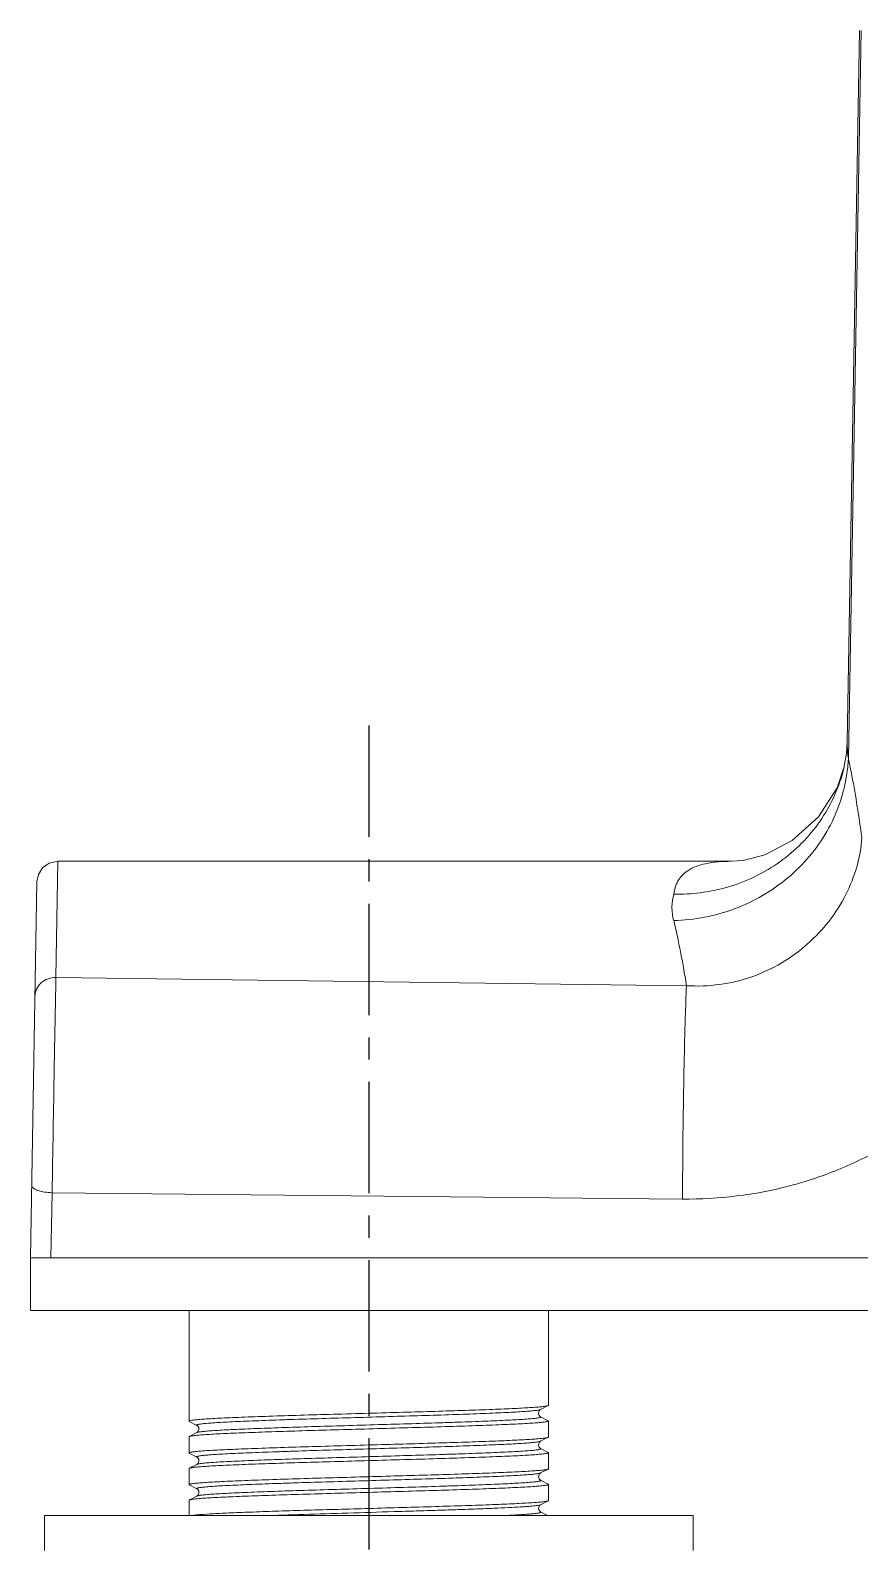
# Model space of a CAD drawing. Header units: millimetres. Extents: x 1931 to 2525, y -1753 to -1333.
# Drawn here: x 2270 to 2317.3, y -1669.4 to -1582.8 of the extents above; entities that cross this region are included whole.
import ezdxf

# ---------------------------------------------------------------- set-up
doc = ezdxf.new("R2010")
doc.units = ezdxf.units.MM
doc.header["$LTSCALE"] = 0.1
doc.linetypes.add('CENTERX2', pattern=[101.6, 63.5, -12.7, 12.7, -12.7])
doc.layers.get('0').update_dxf_attribs({"lineweight": 13})
doc.layers.add('CENTER', color=1, linetype='CENTERX2')

msp = doc.modelspace()

# ---------------------------------------------------------------- linework, layer by layer
at = {"color": 7, "linetype": 'Continuous'}
for p, q in [((2317.284, -1582.79), (2316.575, -1623.376)), ((2317.364, -1582.79), (2316.641, -1624.319)), ((2316.575, -1623.37), (2316.533, -1624.012)), ((2271.558, -1630.176), (2271.444, -1636.8)), ((2309.956, -1630.176), (2271.558, -1630.176)), ((2269.984, -1652.79), (2270.358, -1631.355)), ((2271.444, -1636.8), (2307.409, -1637.268)), ((2271.226, -1649.075), (2271.16, -1652.79)), ((2307.181, -1649.435), (2271.226, -1649.075)), ((2269.984, -1652.79), (2269.984, -1655.79)), ((2269.984, -1652.79), (2410.584, -1652.79)), ((2410.584, -1655.79), (2269.984, -1655.79)), ((2279.034, -1655.79), (2279.034, -1662.103)), ((2299.534, -1655.79), (2299.534, -1661.198)), ((2299.089, -1661.438), (2299.52, -1661.213)), ((2299.52, -1661.213), (2299.534, -1661.198)), ((2279.048, -1662.118), (2279.034, -1662.103)), ((2279.048, -1662.118), (2279.479, -1662.343)), ((2299.52, -1662.075), (2299.089, -1661.85)), ((2299.52, -1662.075), (2299.534, -1662.09)), ((2299.534, -1662.09), (2299.534, -1663.008)), ((2279.048, -1662.98), (2279.034, -1662.995)), ((2279.034, -1662.995), (2279.034, -1663.913)), ((2279.479, -1662.755), (2279.048, -1662.98)), ((2299.089, -1663.248), (2299.52, -1663.023)), ((2299.52, -1663.023), (2299.534, -1663.008)), ((2279.048, -1663.928), (2279.034, -1663.913)), ((2279.048, -1663.928), (2279.479, -1664.153)), ((2299.52, -1663.885), (2299.089, -1663.66)), ((2299.52, -1663.885), (2299.534, -1663.9)), ((2299.534, -1663.9), (2299.534, -1664.818)), ((2279.048, -1664.79), (2279.034, -1664.805)), ((2279.034, -1664.805), (2279.034, -1665.723)), ((2279.479, -1664.565), (2279.048, -1664.79)), ((2299.089, -1665.058), (2299.52, -1664.833)), ((2299.52, -1664.833), (2299.534, -1664.818)), ((2279.048, -1665.738), (2279.034, -1665.723)), ((2279.048, -1665.738), (2279.479, -1665.963)), ((2299.52, -1665.695), (2299.089, -1665.47)), ((2299.52, -1665.695), (2299.534, -1665.71)), ((2299.534, -1665.71), (2299.534, -1666.628)), ((2279.048, -1666.6), (2279.034, -1666.615)), ((2279.034, -1666.615), (2279.034, -1667.484)), ((2279.479, -1666.375), (2279.048, -1666.6)), ((2299.089, -1666.868), (2299.52, -1666.643)), ((2299.52, -1666.643), (2299.534, -1666.628)), ((2270.784, -1667.484), (2270.784, -1669.484)), ((2270.784, -1667.484), (2307.784, -1667.484)), ((2299.48, -1667.484), (2299.089, -1667.28)), ((2307.784, -1667.484), (2307.784, -1669.484))]:
    msp.add_line(p, q, dxfattribs=at)
for points in [[(2316.533, -1624.012), (2316.405, -1624.775), (2316.279, -1625.259)], [(2316.406, -1624.773), (2315.994, -1625.977), (2314.941, -1627.644), (2313.438, -1628.995), (2311.871, -1629.801), (2310.64, -1630.121), (2309.952, -1630.176)], [(2271.558, -1630.176), (2271.463, -1630.18), (2271.049, -1630.289), (2270.683, -1630.554), (2270.442, -1630.935), (2270.358, -1631.355)], [(2299.089, -1661.85), (2299.059, -1661.831), (2299.009, -1661.776), (2298.972, -1661.677), (2298.983, -1661.563), (2299.033, -1661.482), (2299.077, -1661.445), (2299.089, -1661.438)], [(2279.479, -1662.343), (2279.491, -1662.35), (2279.536, -1662.387), (2279.585, -1662.468), (2279.597, -1662.58), (2279.56, -1662.679), (2279.51, -1662.735), (2279.479, -1662.755)], [(2299.089, -1663.66), (2299.059, -1663.64), (2299.009, -1663.586), (2298.972, -1663.487), (2298.983, -1663.373), (2299.033, -1663.291), (2299.077, -1663.255), (2299.089, -1663.248)], [(2279.479, -1664.153), (2279.491, -1664.159), (2279.535, -1664.196), (2279.584, -1664.278), (2279.597, -1664.389), (2279.56, -1664.489), (2279.51, -1664.545), (2279.479, -1664.565)], [(2299.089, -1665.47), (2299.059, -1665.45), (2299.009, -1665.396), (2298.972, -1665.296), (2298.983, -1665.183), (2299.033, -1665.101), (2299.077, -1665.065), (2299.089, -1665.058)], [(2279.479, -1665.963), (2279.491, -1665.969), (2279.535, -1666.006), (2279.584, -1666.087), (2279.597, -1666.199), (2279.561, -1666.299), (2279.51, -1666.355), (2279.479, -1666.375)], [(2299.089, -1667.28), (2299.059, -1667.26), (2299.008, -1667.205), (2298.971, -1667.106), (2298.984, -1666.992), (2299.033, -1666.911), (2299.077, -1666.874), (2299.089, -1666.868)]]:
    msp.add_lwpolyline(points, dxfattribs=at)
for centre, radius, start, end in [((2307.68, -1623.894), 8.972, 350.98842, 357.28313), ((2749.601, -1650.991), 442.423, 179.62541, 179.79856)]:
    msp.add_arc(centre, radius, start, end, dxfattribs=at)
for points, knots in [([(2316.575, -1623.37), (2316.574, -1623.446), (2316.576, -1623.764), (2316.606, -1624.08), (2316.641, -1624.319)], [0, 0, 0, 0, 0.240045, 1, 1, 1, 1]), ([(2316.641, -1624.319), (2316.713, -1624.648), (2317.014, -1626.138), (2317.248, -1627.642), (2317.41, -1628.816)], [0, 0, 0, 0, 0.221075, 1, 1, 1, 1]), ([(2316.541, -1625.299), (2316.365, -1626.411), (2315.575, -1628.609), (2313.297, -1631.286), (2310.214, -1633.073), (2307.856, -1633.529), (2306.678, -1633.558)], [0, 0, 0, 0, 0.243303, 0.491939, 0.745145, 1, 1, 1, 1]), ([(2316.279, -1625.259), (2315.983, -1626.257), (2315.023, -1628.202), (2312.685, -1630.46), (2309.779, -1631.808), (2307.692, -1632.069), (2306.692, -1632.048)], [0, 0, 0, 0, 0.248392, 0.5064, 0.76122, 1, 1, 1, 1]), ([(2307.409, -1637.268), (2308.662, -1637.347), (2311.203, -1637.011), (2314.435, -1635.081), (2316.668, -1632.232), (2317.337, -1629.938), (2317.41, -1628.816)], [0, 0, 0, 0, 0.261607, 0.517475, 0.765586, 1, 1, 1, 1]), ([(2309.953, -1630.176), (2309.461, -1630.176), (2308.605, -1630.23), (2307.51, -1630.598), (2306.862, -1631.261), (2306.712, -1631.792), (2306.692, -1632.048)], [0, 0, 0, 0, 0.35562, 0.616548, 0.814701, 1, 1, 1, 1]), ([(2306.678, -1633.558), (2306.613, -1633.298), (2306.538, -1632.789), (2306.616, -1632.276), (2306.692, -1632.047)], [0, 0, 0, 0, 0.526909, 1, 1, 1, 1]), ([(2307.409, -1637.268), (2307.353, -1636.923), (2307.144, -1635.68), (2306.896, -1634.443), (2306.678, -1633.558)], [0, 0, 0, 0, 0.277216, 1, 1, 1, 1]), ([(2271.444, -1636.8), (2271.146, -1636.799), (2270.674, -1636.961), (2270.313, -1637.435), (2270.247, -1637.72), (2270.245, -1637.853)], [0, 0, 0, 0, 0.513945, 0.770187, 1, 1, 1, 1]), ([(2271.444, -1636.8), (2271.406, -1638.532), (2271.333, -1642.624), (2271.264, -1646.715), (2271.226, -1649.075)], [0, 0, 0, 0, 0.423329, 1, 1, 1, 1]), ([(2326.458, -1637.611), (2325.795, -1639.398), (2324.245, -1641.939), (2321.433, -1644.652), (2318.967, -1646.396), (2316.236, -1647.763), (2313.32, -1648.75), (2310.279, -1649.331), (2308.213, -1649.439), (2307.181, -1649.435)], [0, 0, 0, 0, 0.238248, 0.361754, 0.487245, 0.614204, 0.742238, 0.870923, 1, 1, 1, 1]), ([(2307.409, -1637.268), (2307.379, -1637.872), (2307.326, -1639.363), (2307.239, -1642.973), (2307.201, -1645.98), (2307.187, -1648.098)], [0, 0, 0, 0, 0.167421, 0.413277, 1, 1, 1, 1]), ([(2271.226, -1649.075), (2271.081, -1649.071), (2270.8, -1649.048), (2270.469, -1648.976), (2270.252, -1648.883), (2270.122, -1648.803), (2270.055, -1648.711), (2270.056, -1648.655)], [0, 0, 0, 0, 0.333988, 0.646432, 0.77267, 0.872019, 1, 1, 1, 1]), ([(2299.089, -1661.438), (2299.077, -1661.444), (2299.043, -1661.454), (2298.981, -1661.468), (2298.896, -1661.482), (2298.735, -1661.502), (2298.477, -1661.527), (2298.102, -1661.555), (2297.644, -1661.582), (2297.108, -1661.61), (2296.497, -1661.637), (2295.543, -1661.676), (2294.213, -1661.725), (2292.492, -1661.78), (2290.647, -1661.834), (2288.748, -1661.891), (2286.87, -1661.946), (2285.355, -1661.992), (2284.206, -1662.03), (2283.406, -1662.059), (2282.664, -1662.088), (2281.989, -1662.116), (2281.387, -1662.143), (2280.862, -1662.17), (2280.472, -1662.194), (2280.2, -1662.214), (2280.028, -1662.229), (2279.878, -1662.243), (2279.751, -1662.257), (2279.648, -1662.271), (2279.568, -1662.285), (2279.517, -1662.297), (2279.488, -1662.307), (2279.473, -1662.314), (2279.458, -1662.33), (2279.472, -1662.339), (2279.478, -1662.342)], [0, 0, 0, 0, 0.002062, 0.005278, 0.009682, 0.015275, 0.029995, 0.049233, 0.072604, 0.099879, 0.130954, 0.165817, 0.245404, 0.333854, 0.428301, 0.526733, 0.623409, 0.714606, 0.757775, 0.798687, 0.836621, 0.871009, 0.901604, 0.928391, 0.951254, 0.961145, 0.969941, 0.977592, 0.984068, 0.989359, 0.99346, 0.996379, 0.997408, 0.998163, 0.998997, 1, 1, 1, 1]), ([(2289.284, -1661.651), (2289.931, -1661.632), (2291.194, -1661.596), (2293.033, -1661.544), (2294.738, -1661.491), (2296.052, -1661.444), (2296.989, -1661.406), (2297.586, -1661.379), (2298.11, -1661.353), (2298.557, -1661.326), (2298.924, -1661.3), (2299.203, -1661.273), (2299.381, -1661.25), (2299.476, -1661.229), (2299.508, -1661.219), (2299.52, -1661.213)], [0, 0, 0, 0, 0.189573, 0.369687, 0.538571, 0.688868, 0.754501, 0.812795, 0.863949, 0.907973, 0.94401, 0.971509, 0.990167, 0.996164, 1, 1, 1, 1]), ([(2279.034, -1662.103), (2279.034, -1662.097), (2279.053, -1662.084), (2279.089, -1662.074), (2279.152, -1662.059), (2279.237, -1662.046), (2279.348, -1662.032), (2279.544, -1662.011), (2279.847, -1661.986), (2280.277, -1661.959), (2280.79, -1661.931), (2281.383, -1661.904), (2282.054, -1661.877), (2282.8, -1661.848), (2283.913, -1661.809), (2285.412, -1661.761), (2287.309, -1661.707), (2288.614, -1661.67), (2289.284, -1661.651)], [0, 0, 0, 0, 0.001772, 0.005562, 0.011663, 0.020137, 0.03099, 0.044215, 0.077609, 0.119808, 0.170057, 0.227718, 0.293304, 0.366247, 0.445591, 0.618728, 0.804249, 1, 1, 1, 1]), ([(2299.089, -1661.85), (2299.095, -1661.853), (2299.105, -1661.859), (2299.103, -1661.872), (2299.094, -1661.879), (2299.081, -1661.885), (2299.052, -1661.895), (2299.001, -1661.907), (2298.922, -1661.921), (2298.82, -1661.935), (2298.694, -1661.95), (2298.545, -1661.964), (2298.373, -1661.978), (2298.101, -1661.998), (2297.712, -1662.022), (2297.187, -1662.049), (2296.586, -1662.076), (2295.912, -1662.105), (2295.17, -1662.133), (2294.37, -1662.162), (2293.221, -1662.201), (2291.706, -1662.246), (2289.828, -1662.302), (2287.928, -1662.359), (2286.082, -1662.413), (2284.359, -1662.468), (2283.027, -1662.517), (2282.073, -1662.556), (2281.461, -1662.583), (2280.926, -1662.61), (2280.468, -1662.638), (2280.092, -1662.666), (2279.805, -1662.694), (2279.622, -1662.717), (2279.524, -1662.738), (2279.491, -1662.749), (2279.479, -1662.755)], [0, 0, 0, 0, 0.001022, 0.001373, 0.001869, 0.002609, 0.003623, 0.006514, 0.010586, 0.015847, 0.022296, 0.029913, 0.038672, 0.048539, 0.071422, 0.098124, 0.128646, 0.16307, 0.200973, 0.241839, 0.285058, 0.376147, 0.472956, 0.571388, 0.665855, 0.754436, 0.834029, 0.868971, 0.900056, 0.927283, 0.950732, 0.969983, 0.984707, 0.994711, 0.997935, 1, 1, 1, 1]), ([(2299.534, -1662.09), (2299.534, -1662.096), (2299.515, -1662.109), (2299.479, -1662.119), (2299.416, -1662.134), (2299.331, -1662.147), (2299.22, -1662.161), (2299.024, -1662.182), (2298.721, -1662.206), (2298.291, -1662.234), (2297.778, -1662.262), (2297.185, -1662.288), (2296.514, -1662.316), (2295.768, -1662.345), (2294.655, -1662.384), (2293.156, -1662.432), (2291.259, -1662.485), (2289.954, -1662.523), (2289.284, -1662.542)], [0, 0, 0, 0, 0.001768, 0.005559, 0.011659, 0.020131, 0.030983, 0.044209, 0.0776, 0.119801, 0.170034, 0.227706, 0.293298, 0.366237, 0.445582, 0.61873, 0.804256, 1, 1, 1, 1]), ([(2289.284, -1662.542), (2288.637, -1662.561), (2287.374, -1662.597), (2285.535, -1662.648), (2283.829, -1662.702), (2282.516, -1662.749), (2281.579, -1662.787), (2280.982, -1662.813), (2280.458, -1662.839), (2280.01, -1662.866), (2279.644, -1662.893), (2279.364, -1662.92), (2279.187, -1662.943), (2279.092, -1662.964), (2279.06, -1662.974), (2279.048, -1662.98)], [0, 0, 0, 0, 0.189561, 0.369703, 0.538565, 0.688862, 0.754503, 0.812764, 0.863967, 0.907973, 0.944007, 0.971512, 0.990167, 0.996166, 1, 1, 1, 1]), ([(2289.284, -1663.461), (2289.931, -1663.442), (2291.194, -1663.406), (2293.033, -1663.354), (2294.738, -1663.301), (2296.052, -1663.254), (2296.989, -1663.216), (2297.586, -1663.189), (2298.11, -1663.163), (2298.557, -1663.136), (2298.924, -1663.11), (2299.203, -1663.083), (2299.381, -1663.06), (2299.476, -1663.039), (2299.508, -1663.029), (2299.52, -1663.023)], [0, 0, 0, 0, 0.189565, 0.369682, 0.538571, 0.688871, 0.754502, 0.812788, 0.863951, 0.907976, 0.944009, 0.971511, 0.990162, 0.996156, 1, 1, 1, 1]), ([(2279.034, -1663.913), (2279.034, -1663.907), (2279.053, -1663.894), (2279.089, -1663.884), (2279.152, -1663.869), (2279.237, -1663.856), (2279.348, -1663.842), (2279.543, -1663.821), (2279.847, -1663.796), (2280.276, -1663.769), (2280.79, -1663.741), (2281.383, -1663.714), (2282.054, -1663.687), (2282.8, -1663.658), (2283.913, -1663.619), (2285.412, -1663.571), (2287.309, -1663.517), (2288.614, -1663.48), (2289.284, -1663.461)], [0, 0, 0, 0, 0.001769, 0.005559, 0.01166, 0.020132, 0.030984, 0.04421, 0.077601, 0.1198, 0.170039, 0.227709, 0.293296, 0.366239, 0.445583, 0.618728, 0.804259, 1, 1, 1, 1]), ([(2299.089, -1663.248), (2299.077, -1663.254), (2299.043, -1663.264), (2298.981, -1663.278), (2298.896, -1663.292), (2298.735, -1663.312), (2298.476, -1663.337), (2298.101, -1663.365), (2297.643, -1663.392), (2297.108, -1663.42), (2296.497, -1663.447), (2295.542, -1663.486), (2294.212, -1663.535), (2292.49, -1663.59), (2290.645, -1663.644), (2288.746, -1663.701), (2286.868, -1663.756), (2285.353, -1663.802), (2284.203, -1663.841), (2283.403, -1663.869), (2282.661, -1663.898), (2281.987, -1663.926), (2281.385, -1663.953), (2280.86, -1663.98), (2280.47, -1664.004), (2280.198, -1664.024), (2280.026, -1664.039), (2279.877, -1664.053), (2279.75, -1664.067), (2279.647, -1664.081), (2279.568, -1664.095), (2279.517, -1664.107), (2279.487, -1664.118), (2279.472, -1664.124), (2279.458, -1664.141), (2279.473, -1664.15), (2279.479, -1664.153)], [0, 0, 0, 0, 0.002063, 0.00528, 0.009684, 0.015278, 0.030003, 0.049246, 0.072622, 0.099904, 0.130988, 0.165859, 0.245465, 0.333934, 0.4284, 0.526847, 0.623531, 0.714731, 0.7579, 0.798809, 0.836738, 0.871117, 0.901701, 0.928477, 0.951327, 0.96121, 0.969998, 0.97764, 0.984106, 0.989388, 0.993478, 0.996386, 0.99741, 0.998161, 0.998989, 1, 1, 1, 1]), ([(2299.089, -1663.66), (2299.095, -1663.663), (2299.106, -1663.669), (2299.103, -1663.682), (2299.094, -1663.689), (2299.081, -1663.695), (2299.052, -1663.705), (2299.001, -1663.717), (2298.922, -1663.731), (2298.82, -1663.745), (2298.694, -1663.76), (2298.545, -1663.774), (2298.373, -1663.788), (2298.101, -1663.808), (2297.712, -1663.832), (2297.187, -1663.859), (2296.586, -1663.886), (2295.912, -1663.915), (2295.17, -1663.943), (2294.37, -1663.972), (2293.221, -1664.011), (2291.706, -1664.056), (2289.828, -1664.112), (2287.928, -1664.169), (2286.082, -1664.223), (2284.359, -1664.278), (2283.027, -1664.327), (2282.073, -1664.366), (2281.461, -1664.393), (2280.925, -1664.42), (2280.468, -1664.448), (2280.092, -1664.476), (2279.833, -1664.5), (2279.672, -1664.521), (2279.587, -1664.535), (2279.524, -1664.548), (2279.491, -1664.559), (2279.479, -1664.565)], [0, 0, 0, 0, 0.001023, 0.001373, 0.001871, 0.002612, 0.003625, 0.006514, 0.010585, 0.015847, 0.022294, 0.029912, 0.038671, 0.048538, 0.071418, 0.098119, 0.128646, 0.163066, 0.200969, 0.241836, 0.285055, 0.376138, 0.472954, 0.571389, 0.66585, 0.754436, 0.83403, 0.868969, 0.900067, 0.927275, 0.950733, 0.969983, 0.984705, 0.990305, 0.994712, 0.997935, 1, 1, 1, 1]), ([(2299.534, -1663.9), (2299.534, -1663.906), (2299.515, -1663.919), (2299.479, -1663.929), (2299.416, -1663.944), (2299.331, -1663.957), (2299.22, -1663.971), (2299.024, -1663.992), (2298.721, -1664.016), (2298.291, -1664.044), (2297.778, -1664.072), (2297.185, -1664.098), (2296.514, -1664.126), (2295.768, -1664.155), (2294.655, -1664.194), (2293.156, -1664.242), (2291.259, -1664.295), (2289.954, -1664.333), (2289.284, -1664.352)], [0, 0, 0, 0, 0.001773, 0.005566, 0.011661, 0.020133, 0.030988, 0.044212, 0.077606, 0.119806, 0.170055, 0.227709, 0.2933, 0.366243, 0.445588, 0.618729, 0.804256, 1, 1, 1, 1]), ([(2289.284, -1664.352), (2288.637, -1664.371), (2287.374, -1664.407), (2285.535, -1664.458), (2283.829, -1664.512), (2282.516, -1664.559), (2281.579, -1664.597), (2280.982, -1664.623), (2280.458, -1664.649), (2280.01, -1664.676), (2279.644, -1664.703), (2279.364, -1664.73), (2279.187, -1664.753), (2279.092, -1664.774), (2279.06, -1664.784), (2279.048, -1664.79)], [0, 0, 0, 0, 0.189561, 0.369687, 0.538568, 0.688868, 0.754499, 0.812781, 0.863957, 0.907977, 0.94401, 0.971512, 0.990168, 0.996167, 1, 1, 1, 1]), ([(2289.284, -1665.271), (2289.931, -1665.252), (2291.194, -1665.216), (2293.033, -1665.164), (2294.739, -1665.111), (2296.053, -1665.064), (2296.989, -1665.026), (2297.586, -1664.999), (2298.11, -1664.973), (2298.558, -1664.946), (2298.924, -1664.92), (2299.204, -1664.893), (2299.381, -1664.87), (2299.476, -1664.849), (2299.508, -1664.839), (2299.52, -1664.833)], [0, 0, 0, 0, 0.189562, 0.369694, 0.538572, 0.688874, 0.754503, 0.812792, 0.863955, 0.90798, 0.944011, 0.971512, 0.99016, 0.996156, 1, 1, 1, 1]), ([(2279.034, -1665.723), (2279.034, -1665.717), (2279.053, -1665.704), (2279.089, -1665.694), (2279.152, -1665.679), (2279.237, -1665.666), (2279.348, -1665.652), (2279.543, -1665.631), (2279.847, -1665.606), (2280.276, -1665.579), (2280.79, -1665.551), (2281.383, -1665.524), (2282.054, -1665.497), (2282.8, -1665.468), (2283.913, -1665.429), (2285.412, -1665.381), (2287.309, -1665.327), (2288.614, -1665.29), (2289.284, -1665.271)], [0, 0, 0, 0, 0.001767, 0.005557, 0.011657, 0.020127, 0.030979, 0.044205, 0.077594, 0.119795, 0.170027, 0.227701, 0.293291, 0.366231, 0.445577, 0.618728, 0.804255, 1, 1, 1, 1]), ([(2299.089, -1665.058), (2299.077, -1665.064), (2299.043, -1665.074), (2298.981, -1665.088), (2298.896, -1665.102), (2298.735, -1665.122), (2298.477, -1665.147), (2298.101, -1665.175), (2297.644, -1665.202), (2297.108, -1665.23), (2296.497, -1665.257), (2295.543, -1665.296), (2294.212, -1665.345), (2292.491, -1665.4), (2290.646, -1665.454), (2288.747, -1665.511), (2286.869, -1665.566), (2285.354, -1665.612), (2284.204, -1665.651), (2283.404, -1665.679), (2282.662, -1665.708), (2281.988, -1665.736), (2281.386, -1665.763), (2280.86, -1665.79), (2280.471, -1665.814), (2280.199, -1665.834), (2280.027, -1665.849), (2279.877, -1665.863), (2279.751, -1665.877), (2279.648, -1665.891), (2279.568, -1665.905), (2279.517, -1665.917), (2279.488, -1665.927), (2279.472, -1665.934), (2279.458, -1665.951), (2279.473, -1665.959), (2279.478, -1665.963)], [0, 0, 0, 0, 0.002063, 0.005279, 0.009683, 0.015277, 0.03, 0.049241, 0.072615, 0.099893, 0.130974, 0.165841, 0.24544, 0.3339, 0.428358, 0.526799, 0.62348, 0.714679, 0.757848, 0.798758, 0.836689, 0.871072, 0.90166, 0.928441, 0.951297, 0.961182, 0.969974, 0.97762, 0.98409, 0.989376, 0.99347, 0.996383, 0.997409, 0.998162, 0.998992, 1, 1, 1, 1]), ([(2299.089, -1665.47), (2299.095, -1665.473), (2299.105, -1665.479), (2299.103, -1665.492), (2299.094, -1665.499), (2299.081, -1665.505), (2299.052, -1665.515), (2299.001, -1665.527), (2298.922, -1665.541), (2298.82, -1665.555), (2298.694, -1665.57), (2298.545, -1665.584), (2298.373, -1665.598), (2298.101, -1665.618), (2297.712, -1665.642), (2297.187, -1665.669), (2296.586, -1665.696), (2295.912, -1665.725), (2295.17, -1665.753), (2294.37, -1665.782), (2293.221, -1665.821), (2291.705, -1665.866), (2289.828, -1665.922), (2287.927, -1665.979), (2286.081, -1666.033), (2284.359, -1666.088), (2283.027, -1666.136), (2282.072, -1666.176), (2281.461, -1666.203), (2280.925, -1666.23), (2280.468, -1666.258), (2280.092, -1666.286), (2279.805, -1666.314), (2279.622, -1666.337), (2279.524, -1666.359), (2279.491, -1666.369), (2279.479, -1666.375)], [0, 0, 0, 0, 0.001023, 0.001373, 0.001869, 0.00261, 0.003624, 0.006515, 0.010586, 0.01585, 0.022296, 0.029912, 0.03867, 0.048542, 0.071431, 0.098111, 0.128651, 0.163071, 0.200975, 0.241838, 0.285075, 0.376148, 0.472961, 0.571399, 0.665862, 0.75444, 0.834032, 0.868976, 0.900066, 0.927279, 0.950733, 0.969985, 0.984707, 0.99471, 0.997931, 1, 1, 1, 1]), ([(2299.534, -1665.71), (2299.534, -1665.716), (2299.515, -1665.729), (2299.479, -1665.739), (2299.416, -1665.754), (2299.331, -1665.767), (2299.22, -1665.781), (2299.025, -1665.802), (2298.721, -1665.826), (2298.292, -1665.854), (2297.778, -1665.882), (2297.185, -1665.908), (2296.514, -1665.936), (2295.768, -1665.965), (2294.655, -1666.004), (2293.156, -1666.052), (2291.259, -1666.105), (2289.954, -1666.143), (2289.284, -1666.162)], [0, 0, 0, 0, 0.001767, 0.005559, 0.011656, 0.020125, 0.030982, 0.044203, 0.07759, 0.119818, 0.170001, 0.227697, 0.293288, 0.366234, 0.445569, 0.618728, 0.804248, 1, 1, 1, 1]), ([(2289.284, -1666.162), (2288.636, -1666.181), (2287.374, -1666.217), (2285.534, -1666.268), (2283.829, -1666.322), (2282.515, -1666.369), (2281.579, -1666.407), (2280.982, -1666.433), (2280.458, -1666.459), (2280.01, -1666.486), (2279.644, -1666.513), (2279.364, -1666.54), (2279.187, -1666.563), (2279.092, -1666.584), (2279.06, -1666.594), (2279.048, -1666.6)], [0, 0, 0, 0, 0.189585, 0.369698, 0.538571, 0.688871, 0.754504, 0.81279, 0.863953, 0.907976, 0.94401, 0.971511, 0.990162, 0.996157, 1, 1, 1, 1]), ([(2289.284, -1667.081), (2289.931, -1667.062), (2291.194, -1667.026), (2293.033, -1666.974), (2294.739, -1666.921), (2296.052, -1666.874), (2296.989, -1666.836), (2297.586, -1666.809), (2298.11, -1666.783), (2298.558, -1666.757), (2298.924, -1666.729), (2299.176, -1666.706), (2299.332, -1666.686), (2299.415, -1666.672), (2299.476, -1666.659), (2299.508, -1666.649), (2299.52, -1666.643)], [0, 0, 0, 0, 0.189559, 0.369705, 0.538567, 0.688867, 0.754499, 0.812778, 0.863959, 0.907976, 0.944009, 0.97151, 0.981955, 0.990168, 0.996167, 1, 1, 1, 1]), ([(2279.187, -1667.484), (2279.251, -1667.473), (2279.406, -1667.454), (2279.814, -1667.417), (2280.495, -1667.375), (2281.508, -1667.328), (2282.759, -1667.279), (2284.211, -1667.228), (2286.41, -1667.161), (2288.116, -1667.114), (2289.284, -1667.081)], [0, 0, 0, 0, 0.019331, 0.046237, 0.12147, 0.221959, 0.347166, 0.493198, 0.6533, 1, 1, 1, 1]), ([(2299.089, -1666.868), (2299.071, -1666.877), (2299.017, -1666.891), (2298.916, -1666.909), (2298.77, -1666.928), (2298.581, -1666.947), (2298.351, -1666.967), (2297.966, -1666.994), (2297.393, -1667.026), (2296.601, -1667.063), (2295.674, -1667.101), (2294.629, -1667.14), (2293.492, -1667.178), (2292.286, -1667.215), (2290.586, -1667.266), (2288.441, -1667.33), (2285.947, -1667.403), (2284.329, -1667.456), (2283.559, -1667.484)], [0, 0, 0, 0, 0.003906, 0.010554, 0.019994, 0.032205, 0.047127, 0.064607, 0.106676, 0.157781, 0.217756, 0.285664, 0.359464, 0.437272, 0.5185, 0.687688, 0.851198, 1, 1, 1, 1]), ([(2299.089, -1667.28), (2299.095, -1667.283), (2299.104, -1667.288), (2299.104, -1667.299), (2299.098, -1667.306), (2299.088, -1667.312), (2299.066, -1667.321), (2299.027, -1667.332), (2298.964, -1667.344), (2298.882, -1667.357), (2298.781, -1667.37), (2298.661, -1667.383), (2298.522, -1667.396), (2298.301, -1667.414), (2297.981, -1667.436), (2297.549, -1667.461), (2297.24, -1667.476), (2297.076, -1667.484)], [0, 0, 0, 0, 0.009166, 0.01213, 0.015851, 0.021278, 0.028753, 0.050322, 0.081014, 0.120966, 0.170211, 0.228648, 0.296144, 0.37252, 0.550891, 0.761067, 1, 1, 1, 1])]:
    msp.add_open_spline(points, degree=3, knots=knots, dxfattribs=at)
at = {"layer": 'CENTER', "color": 1}
msp.add_line((2289.284, -1622.436), (2289.284, -1702.646), dxfattribs=at)

doc.saveas('drawing.dxf')
